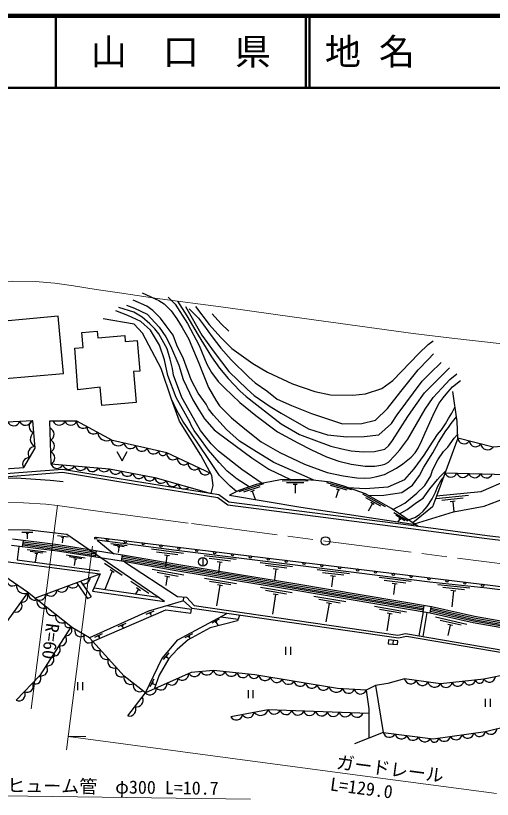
# Model space of a CAD drawing. Units: millimetres at full size, sheet at 1:1000; details may follow other scales. Extents: x 40000 to 680000, y 20000 to 380000.
# Drawn here: x 327440 to 393629, y 271167 to 380000 of the extents above; entities that cross this region are included whole.
import ezdxf
from ezdxf.enums import TextEntityAlignment as Align

# ---------------------------------------------------------------- set-up
doc = ezdxf.new("R2010")
doc.units = ezdxf.units.MM
doc.header["$LTSCALE"] = 1000
doc.linetypes.add('CHAIN', pattern=[18.5, 12, -1.5, 3.5, -1.5])
for name, color, linetype, lineweight in [('M-BGD', 7, 'Continuous', 25), ('M-BMK', 2, 'CHAIN', 13), ('M-BMK-SRVR', 3, 'Continuous', 25), ('M-STR-HTXT', 7, 'Continuous', 13), ('M-TTL', 2, 'Continuous', 140), ('M-TTL-LINE', 7, 'Continuous', 50)]:
    doc.layers.add(name, color=color, linetype=linetype, lineweight=lineweight)
doc.layers.add('M-TTL-TXT', color=7, linetype='Continuous')
doc.styles.add('ＭＳ ゴシック', font='')
doc.styles.get('ＭＳ ゴシック').set_extended_font_data('MS Gothic')

msp = doc.modelspace()

# ---------------------------------------------------------------- linework, layer by layer
at = {"layer": 'M-BGD'}
for p, q in [((361849, 315001), (358437, 313853)), ((361357, 314582), (359083, 313817)), ((368056, 315384), (364456, 315350)), ((367458, 315138), (365059, 315116)), ((366541, 314890), (365981, 314884)), ((366261, 314887), (366272, 313687)), ((374110, 314150), (370647, 315132)), ((373468, 314083), (371159, 314737)), ((360562, 314062), (360031, 313883)), ((360297, 313972), (360679, 312835)), ((372248, 314179), (371920, 313025)), ((372517, 314103), (371978, 314256)), ((378787, 311788), (375642, 313539)), ((378146, 311870), (376049, 313038)), ((377226, 312108), (376736, 312381)), ((390312, 313343), (385832, 312917)), ((389593, 312973), (386607, 312689)), ((388477, 312566), (387780, 312500)), ((388129, 312533), (388266, 311084)), ((376981, 312244), (376397, 311196)), ((381895, 309781), (379965, 310938)), ((381496, 309846), (380209, 310617)), ((380926, 310012), (380625, 310192)), ((380776, 310102), (380527, 309688)), ((329806, 308225), (328306, 308235)), ((329230, 308079), (328880, 308081)), ((329055, 308080), (329051, 307330)), ((328464, 307112), (328353, 306229)), ((334733, 307583), (333243, 307761)), ((334144, 307502), (333796, 307544)), ((333970, 307523), (333881, 306778)), ((327877, 306289), (327629, 304435)), ((342905, 306353), (340675, 306651)), ((342514, 306254), (341027, 306453)), ((341924, 306182), (341577, 306228)), ((341750, 306205), (341651, 305462)), ((350758, 305303), (346298, 305900)), ((331694, 305470), (329016, 305810)), ((331225, 305348), (329440, 305574)), ((330518, 305256), (330102, 305309)), ((330310, 305283), (330160, 304096)), ((337102, 304667), (334435, 305085)), ((336630, 304559), (334851, 304838)), ((338635, 305664), (338497, 304785)), ((342226, 305101), (342088, 304222)), ((349975, 305105), (347002, 305503)), ((348796, 304960), (348102, 305053)), ((348449, 305007), (348250, 303520)), ((353417, 304744), (353417, 303544)), ((358072, 304451), (353603, 304981)), ((327629, 304435), (339021, 302911)), ((335920, 304488), (335505, 304553)), ((335713, 304521), (335573, 303631)), ((342248, 302245), (339773, 303941)), ((357291, 304241), (354312, 304595)), ((356114, 304079), (355419, 304162)), ((355767, 304120), (355590, 302631)), ((365869, 303461), (361404, 304026)), ((340841, 302846), (339806, 300322)), ((341130, 302648), (340552, 303044)), ((350813, 302298), (346380, 303072)), ((350023, 302132), (347068, 302647)), ((365087, 303258), (362111, 303634)), ((363908, 303104), (363214, 303192)), ((363561, 303148), (363373, 301660)), ((373789, 302487), (369322, 303033)), ((373008, 302280), (370030, 302644)), ((330102, 299111), (339178, 302498)), ((336427, 301471), (337941, 299268)), ((348839, 302034), (348149, 302154)), ((348494, 302094), (348279, 300860)), ((358119, 301117), (353678, 301843)), ((371830, 302122), (371135, 302207)), ((371483, 302164), (371301, 300676)), ((382381, 301405), (377916, 301969)), ((381599, 301201), (378623, 301578)), ((335881, 301268), (337396, 299065)), ((338325, 300538), (347222, 299243)), ((345910, 299735), (343435, 301431)), ((344792, 300138), (344214, 300534)), ((357330, 300942), (354370, 301426)), ((355802, 300888), (355336, 298043)), ((356147, 300831), (355456, 300944)), ((365857, 299841), (361417, 300573)), ((380420, 301048), (379726, 301136)), ((380073, 301092), (379885, 299604)), ((390524, 300482), (386050, 300962)), ((389747, 300264), (386764, 300584)), ((344503, 300336), (344068, 299702)), ((365068, 299667), (362108, 300155)), ((363539, 299615), (363093, 296904)), ((363885, 299558), (363194, 299672)), ((373270, 298596), (368832, 299342)), ((388571, 300088), (387875, 300163)), ((388223, 300125), (387986, 297913)), ((337396, 299065), (337941, 299268)), ((372480, 298425), (369522, 298922)), ((370951, 298377), (370521, 295814)), ((371297, 298319), (370606, 298435)), ((346643, 297315), (345534, 296858)), ((381690, 297182), (377252, 297927)), ((380901, 297010), (377942, 297507)), ((384012, 297198), (383444, 293879)), ((384012, 297198), (384160, 298075)), ((384999, 297032), (385146, 297909)), ((346263, 297029), (346005, 296922)), ((346134, 296976), (346287, 296605)), ((355720, 296185), (354664, 295616)), ((355950, 296527), (358335, 296194)), ((379372, 296963), (378971, 294574)), ((379717, 296905), (379027, 297021)), ((384548, 297108), (383979, 293787)), ((390105, 295466), (385716, 296459)), ((342737, 295600), (341642, 295109)), ((342367, 295302), (342111, 295188)), ((342239, 295245), (342380, 294930)), ((355372, 295861), (355126, 295729)), ((355249, 295795), (355541, 295254)), ((389307, 295339), (386381, 296001)), ((388119, 295300), (387436, 295454)), ((387778, 295377), (387447, 293914)), ((339463, 294131), (338368, 293639)), ((351976, 294167), (350920, 293598)), ((339093, 293833), (338837, 293718)), ((338965, 293776), (339082, 293515)), ((351628, 293843), (351381, 293710)), ((351505, 293777), (351680, 293452)), ((379862, 293252), (379813, 292719)), ((364915, 292358), (364915, 291240)), ((365581, 292358), (365581, 291240)), ((348695, 291491), (347921, 290574)), ((348490, 291062), (348309, 290848)), ((348399, 290955), (348687, 290713)), ((336041, 287433), (336041, 286315)), ((336707, 287433), (336707, 286315)), ((346607, 287852), (346085, 286772)), ((346515, 287386), (346393, 287134)), ((346454, 287260), (346879, 287054)), ((359706, 286314), (359706, 285196)), ((360373, 286314), (360373, 285196)), ((392650, 285118), (392650, 284001)), ((393317, 285118), (393317, 284001)), ((378493, 280452), (374479, 278868))]:
    msp.add_line(p, q, dxfattribs=at)
for points in [[(345000, 341499), (347307, 340466), (348081, 339963), (349016, 339014), (349812, 337881), (350573, 336689), (351479, 335096), (351751, 334370), (352875, 331740), (353465, 330201), (354217, 328343), (355234, 326596), (355742, 325829), (357415, 324164), (359280, 322623), (361537, 320838), (364124, 319349), (367561, 317712), (370708, 316548), (372935, 316090), (374809, 315802), (375884, 315758), (376695, 315795), (377587, 316009), (378678, 316289), (380337, 317137), (381201, 317741), (382336, 318706), (382925, 319290), (383308, 319945), (383847, 321007), (384297, 322077), (385189, 324023), (385631, 325026), (386251, 326177), (386788, 326942), (387467, 327711), (388108, 328439), (389198, 329337)], [(348604, 340903), (349571, 339946), (351298, 337244), (352908, 334181), (353966, 331616), (354621, 330447), (355560, 329192), (356451, 328325), (358551, 326288), (360810, 324468), (363808, 322197), (366617, 320666), (368514, 319701), (370595, 318755), (372330, 318109), (374033, 317716), (375957, 317432), (377316, 317432), (378153, 317578), (378690, 317712), (379205, 318006), (380090, 318914), (380793, 319688), (381878, 321188), (384286, 325334), (385426, 326981), (386597, 328261), (387735, 329461), (388716, 330251)], [(342816, 339779), (343950, 339385), (345690, 338532), (347365, 336727), (348270, 335412), (348943, 334133), (350078, 331465), (350685, 329480), (352033, 326666), (352723, 325484), (353659, 324007), (355006, 322498), (355620, 322012), (360249, 318578), (362571, 316998), (365605, 315569)], [(368831, 315480), (367521, 316079), (366749, 316399), (363309, 317962), (360497, 319660), (358520, 320921), (356709, 322548), (354914, 324498), (354215, 325404), (353874, 326036), (352791, 327580), (351807, 329431), (350723, 332350), (349805, 334237), (349288, 335635), (348355, 336917), (347572, 337982), (346506, 339064), (345639, 339663), (343740, 340495)], [(349889, 340350), (351208, 338308), (352782, 335643), (354648, 332605), (355742, 331043), (356953, 329588), (358570, 327901), (359437, 327121), (364320, 323324), (366873, 321837), (371200, 320205), (372734, 319846), (374049, 319564), (375677, 319423), (377290, 319452), (378687, 319799), (379266, 320300), (379783, 321004), (381881, 324317), (382947, 325852), (384191, 327600), (387199, 330644), (387672, 331082)], [(351010, 339600), (353284, 335607), (354990, 333255), (357018, 330582), (359590, 328118), (360574, 327257), (362760, 325720), (364292, 324809), (368116, 322615), (370754, 321809), (373422, 321499), (375842, 321561), (377859, 321778), (379628, 323358), (380403, 324567), (383881, 329223), (384984, 330341), (386523, 331847)], [(352430, 339595), (354298, 337099), (355916, 335305), (357462, 333785), (360357, 331700), (362396, 330505), (365891, 328864), (368982, 327807), (371167, 327358), (374246, 327306), (376015, 327482), (378277, 328241), (379822, 329321), (383420, 333091), (384705, 334344), (385424, 334843)], [(359875, 314556), (358214, 315653), (356826, 316762), (355683, 317953), (354212, 319638), (352855, 321501), (352235, 322399), (351810, 323116), (351647, 323508), (349734, 326992), (348571, 330006), (348113, 332194), (347394, 334218), (346184, 336308), (344829, 337535), (343028, 338353), (341342, 338991)], [(361670, 315048), (358852, 316958), (355601, 319534), (354581, 320556), (353793, 321508), (353103, 322377), (352545, 323361), (350505, 326992), (349355, 330088), (349207, 330992), (348911, 332305), (348484, 333748), (347333, 335825), (346741, 336498), (346084, 337187), (344984, 338122), (343867, 338827), (341765, 339450)], [(351547, 339278), (352819, 337967), (353518, 337067), (354722, 335399), (355925, 333815), (357364, 332189), (359813, 329775), (360676, 329026), (362325, 327918), (363753, 326747), (365744, 325860), (368500, 324728), (372811, 323311), (375515, 323372), (377419, 323840), (379066, 325465), (380919, 327797), (383323, 330826), (384723, 332232), (385482, 333021)], [(354738, 338589), (355926, 337229), (357032, 336177)], [(354595, 313624), (354849, 314735), (354693, 316154), (353151, 318946), (350186, 323681), (349086, 326720), (347620, 331017), (345054, 335925), (343893, 337153), (339579, 337898)], [(417367, 315226), (407902, 321184), (393732, 320070), (388827, 321340), (388758, 323643), (388156, 327809)], [(358125, 313920), (357207, 314673), (355745, 316145), (354428, 318076), (352634, 320789), (350655, 323675), (349815, 325145), (349086, 326720)], [(373619, 314456), (375983, 314330), (379162, 314566), (381475, 315580), (382788, 317078), (384183, 318986), (384926, 320137), (386025, 321847), (386591, 322498), (387105, 323320), (387534, 324040), (387997, 324794), (388457, 325726)], [(354559, 316397), (348411, 319282), (340897, 321005), (335928, 323695), (332140, 323695), (332312, 317772), (340462, 317060), (346773, 315877), (354595, 313624)], [(376420, 313344), (378553, 313409), (381062, 313794), (382545, 314799), (383534, 316128), (384097, 317286), (385387, 319278), (386172, 320711), (387177, 322323), (387537, 322811), (387913, 323342), (388668, 324267)], [(379824, 311423), (381467, 312315), (383148, 313690), (384252, 314759), (385085, 316086), (385306, 316866), (386053, 318310), (386852, 319466), (387429, 320059), (388313, 321317), (388812, 321827)], [(388827, 321340), (385866, 313292), (385327, 311810), (382596, 309556)], [(341509, 319463), (342225, 318168), (342940, 319463)], [(416604, 304938), (392904, 307780), (382363, 309188), (357058, 312453), (355665, 313454), (344078, 315304), (333940, 316995), (323554, 316184), (313707, 315631), (301678, 316420)], [(380750, 310800), (381809, 311413), (383122, 312378), (384012, 313004), (384970, 314276), (385580, 315056), (386012, 315605), (386376, 316011), (387156, 316798)], [(387053, 316518), (395644, 316299), (403794, 317044), (407897, 315742), (412915, 313353), (416822, 308367)], [(276087, 292309), (276674, 292911), (277749, 293259), (280019, 295811), (282403, 298302), (284759, 300416), (287299, 302529), (289733, 304265), (292700, 306166), (295784, 307865), (297975, 309008), (300776, 310316), (304315, 311672), (308446, 312923), (311568, 313834), (314487, 314513), (316948, 315017), (319566, 315317), (322871, 315705), (327498, 315802), (332219, 315492), (334015, 315305)], [(416540, 304511), (392848, 307343), (382306, 308751), (356892, 312031), (355493, 313035), (344007, 314870), (333920, 316552), (323583, 315745), (313705, 315190), (301649, 315980)], [(381943, 309996), (382885, 310300), (383528, 310721), (384037, 311181), (384594, 311850), (385254, 312907), (385755, 313821), (386049, 314671), (386487, 315395), (386803, 315837)], [(417193, 305328), (416716, 307040), (415718, 308514), (412482, 311511), (410269, 311792), (407118, 314876), (403408, 315656), (401955, 314616), (395872, 315547), (392011, 313878), (385866, 313292)], [(383336, 309058), (379606, 311571), (376000, 313578), (373030, 314673), (371170, 315200), (369125, 315464), (367012, 315582), (364198, 315556), (360844, 314883), (358417, 314065), (357124, 313420), (367035, 311729), (382943, 309323)], [(382809, 309413), (388225, 311076), (392510, 311893), (396384, 313341), (400883, 312610), (400532, 310453), (413076, 308657), (412638, 305735), (395189, 307989), (396160, 313257)], [(322125, 304692), (339178, 302498), (338120, 300066), (348107, 298637), (334525, 307946), (329368, 308564), (322582, 308608), (317348, 307148), (304342, 300109), (292437, 294539)], [(426980, 284085), (425196, 285875), (422016, 288626), (419328, 290303), (415846, 291743), (412666, 292776), (391153, 296551), (385170, 297905), (366206, 301091), (358530, 302357), (349827, 303780), (342542, 305051), (333359, 306491), (326976, 307300)], [(338577, 307592), (411588, 298688), (415753, 297950), (419816, 296700), (423080, 295461), (426490, 293807), (429416, 292131), (432825, 289690), (438776, 285396), (441514, 283560), (444208, 281835), (447533, 280087), (449764, 279051), (452458, 277867), (456844, 276242), (461339, 275296)], [(408496, 298555), (392855, 300499), (384944, 301349), (374788, 302633), (367380, 303538), (357671, 304767), (349760, 305705), (338734, 307179), (341089, 305279)], [(426365, 283442), (424589, 285224), (421487, 287908), (418920, 289509), (415538, 290908), (412450, 291911), (390978, 295679), (384999, 297032), (366060, 300214), (358386, 301479), (349678, 302903), (342396, 304174), (333234, 305611), (326864, 306418)], [(338531, 305005), (333265, 305831), (328380, 306450)], [(338566, 305225), (333296, 306051), (328408, 306670)], [(338600, 305444), (333327, 306271), (328436, 306891)], [(384123, 297855), (366169, 300872), (358494, 302137), (349789, 303561), (342505, 304832), (342191, 304881)], [(337674, 293594), (335318, 295006), (329078, 299917), (322125, 304692)], [(384049, 297417), (366096, 300433), (358422, 301698), (349715, 303122), (342432, 304393), (342122, 304442)], [(384086, 297636), (366133, 300653), (358458, 301918), (349752, 303342), (342469, 304612), (342157, 304661)], [(342531, 304150), (349895, 299325), (351152, 299236), (352248, 298094), (380508, 293946), (381589, 294196), (404025, 290357), (404368, 288630), (405779, 288051), (407144, 292842)], [(293947, 293390), (293488, 290529), (293682, 284672), (295248, 281613), (298315, 281613), (307868, 283104), (316392, 286084), (317196, 286754), (321370, 289885), (323337, 291881), (329141, 299867)], [(350733, 298712), (345889, 297281), (337674, 293594)], [(412702, 284407), (403851, 288311), (403400, 290086), (381688, 293802), (380614, 293537), (351926, 297660), (350733, 298712), (350772, 299263)], [(338121, 293103), (348310, 297473), (351775, 297018), (351861, 297518), (348393, 298021)], [(406881, 293114), (391022, 295897), (385041, 297250), (385035, 297251)], [(406920, 293333), (391066, 296115), (385084, 297468), (385072, 297470)], [(406958, 293552), (391110, 296333), (385127, 297687), (385109, 297690)], [(342998, 282782), (345474, 285948), (347757, 290679), (349977, 293308), (356762, 296965)], [(358524, 296712), (358241, 295938), (354430, 294972), (351395, 293295), (349877, 291983), (348699, 290735), (347381, 288427), (346673, 286489)], [(335134, 295150), (330811, 288341), (327526, 284920)], [(403400, 290086), (392452, 287860), (386415, 287192), (381439, 287900), (379132, 287258), (377393, 286964), (376108, 286309), (372129, 286577), (360628, 288477), (354896, 289078), (351792, 288798), (345474, 285948), (342514, 288277), (337674, 293594)], [(376108, 286309), (376463, 283737), (376486, 279660)], [(377393, 286964), (378493, 280452), (385400, 279570), (392696, 280592), (411116, 285106)], [(376467, 283071), (362502, 283605), (357339, 282604)]]:
    msp.add_lwpolyline(points, dxfattribs=at)
for points in [[(321128, 329176), (334069, 330325), (333351, 338259), (321385, 337175), (321559, 332845), (320031, 332783), (320120, 330588), (321119, 330628)], [(336090, 328024), (335636, 333808), (336796, 333899), (336612, 336019), (338748, 336204), (338831, 335244), (342575, 335568), (342645, 334756), (344298, 334900), (344667, 330644), (343818, 330570), (344191, 326270), (339398, 325854), (339178, 328386)], [(319837, 316662), (328559, 317254), (330152, 319955), (329818, 323752), (319781, 323234)], [(379173, 292778), (380454, 292660), (380503, 293194), (379222, 293311)]]:
    msp.add_lwpolyline(points, close=True, dxfattribs=at)
for centre, radius in [((338559, 307443), 150), ((340177, 307246), 150), ((342659, 306943), 150), ((345140, 306641), 150), ((347622, 306338), 150), ((350103, 306035), 150), ((352585, 305733), 150), ((353417, 304144), 600), ((355067, 305430), 150), ((357548, 305127), 150), ((360030, 304825), 150), ((362512, 304522), 150), ((364993, 304220), 150), ((367475, 303917), 150), ((369956, 303614), 150), ((372438, 303312), 150), ((374920, 303009), 150), ((377401, 302706), 150), ((379883, 302404), 150), ((382364, 302101), 150), ((384846, 301799), 150), ((387328, 301496), 150), ((389809, 301193), 150), ((392291, 300891), 150)]:
    msp.add_circle(centre, radius, dxfattribs=at)
for centre, radius, start, end in [((327156, 323914), 875, 202.95421, 342.95421), ((328798, 323999), 875, 202.95421, 342.95421), ((330188, 322959), 875, 115.02159, 255.02159), ((333461, 323995), 875, 200, 340), ((335105, 323995), 875, 200, 340), ((336793, 323567), 875, 171.56932, 311.56932), ((331893, 321872), 875, 291.66852, 71.66852), ((338239, 322784), 875, 171.56932, 311.56932), ((330581, 321183), 1118, 123.6195, 246.42368), ((331941, 320229), 875, 291.66852, 71.66852), ((340042, 322192), 1223, 182.9222, 300.21645), ((341690, 321299), 1046, 189.02232, 320.77137), ((389698, 321423), 875, 185.48916, 325.48916), ((330153, 319177), 982, 91.10799, 215.67979), ((343368, 320745), 875, 187.08742, 327.08742), ((344971, 320378), 875, 187.08742, 327.08742), ((391290, 321011), 875, 185.48916, 325.48916), ((392971, 320675), 973, 189.43811, 321.54022), ((331989, 318585), 875, 291.66852, 71.66852), ((346574, 320010), 875, 187.08742, 327.08742), ((347871, 319457), 568, 172.1489, 342.02594), ((349283, 319204), 875, 174.8597, 314.8597), ((329256, 317753), 857, 83.32063, 215.6271), ((350771, 318505), 875, 174.8597, 314.8597), ((352260, 317807), 875, 174.8597, 314.8597), ((333179, 318006), 875, 194.93376, 334.93376), ((334817, 317861), 875, 194.93376, 334.93376), ((336455, 317716), 875, 194.93376, 334.93376), ((338094, 317570), 875, 194.93376, 334.93376), ((339713, 317574), 908, 204.34489, 325.52263), ((341325, 317203), 875, 189.3811, 329.3811), ((342941, 316900), 875, 189.3811, 329.3811), ((353749, 317108), 875, 174.8597, 314.8597), ((344558, 316597), 875, 189.3811, 329.3811), ((346062, 316121), 752, 177.75297, 341.00923), ((347646, 315937), 875, 183.93631, 323.93631), ((387883, 316796), 875, 198.54175, 338.54175), ((389527, 316754), 875, 198.54175, 338.54175), ((391170, 316712), 875, 198.54175, 338.54175), ((392814, 316670), 875, 198.54175, 338.54175), ((349227, 315482), 875, 183.93631, 323.93631), ((350867, 315236), 971, 196.08981, 311.78281), ((327037, 301677), 875, 165.48432, 305.48432), ((336930, 301979), 875, 251.09396, 0.46447), ((328634, 300836), 1097, 173.25214, 297.26559), ((333849, 300829), 875, 220.46447, 0.46447), ((335390, 301404), 875, 220.46447, 326.54065), ((328294, 299370), 847, 261.64875, 26.33396), ((330193, 299874), 1052, 180.36301, 283.2293), ((330767, 299679), 875, 220.46447, 0.46447), ((332308, 300254), 875, 220.46447, 0.46447), ((327446, 298043), 875, 253.99136, 33.99136), ((331265, 298577), 875, 161.79616, 301.79616), ((332557, 297560), 875, 161.79616, 301.79616), ((333849, 296542), 875, 161.79616, 301.79616), ((334776, 295543), 531, 151.22247, 312.36986), ((334428, 294717), 828, 263.65036, 31.52852), ((333643, 293360), 875, 257.58944, 37.58944), ((336436, 294550), 804, 162.24165, 315.89255), ((337613, 293604), 714, 147.29278, 315.34871), ((338896, 292696), 875, 152.3133, 292.3133), ((332762, 291972), 875, 257.58944, 37.58944), ((340003, 291480), 875, 152.3133, 292.3133), ((331880, 290584), 875, 257.58944, 37.58944), ((341110, 290264), 875, 152.3133, 292.3133), ((330999, 289195), 875, 257.58944, 37.58944), ((342092, 288969), 811, 143.21966, 301.40695), ((350598, 288587), 875, 224.27398, 4.27398), ((352253, 289162), 933, 213.0709, 345.04101), ((353989, 289398), 962, 209.73143, 340.60214), ((355745, 289290), 875, 194.01264, 334.01264), ((357381, 289119), 875, 194.01264, 334.01264), ((359016, 288947), 875, 194.01264, 334.01264), ((360536, 288705), 747, 190.94457, 334.26108), ((330193, 287926), 744, 238.44488, 33.86708), ((343346, 288004), 875, 161.79967, 301.79967), ((349099, 287911), 875, 224.27398, 4.27398), ((362069, 288542), 875, 190.61659, 330.61659), ((363692, 288274), 875, 190.61659, 330.61659), ((365314, 288006), 875, 190.61659, 330.61659), ((366937, 287738), 875, 190.61659, 330.61659), ((382295, 288080), 875, 191.89984, 331.89984), ((383923, 287849), 875, 191.89984, 331.89984), ((385607, 287676), 943, 194.73725, 329.06243), ((387200, 287580), 875, 206.31995, 346.31995), ((388834, 287761), 875, 206.31995, 346.31995), ((390469, 287942), 875, 206.31995, 346.31995), ((391880, 287850), 572, 191.65715, 0.98276), ((393198, 288317), 875, 211.49137, 351.49137), ((329019, 286907), 875, 246.15598, 26.15598), ((344638, 286987), 875, 161.79967, 301.79967), ((346100, 286559), 875, 224.27398, 4.27398), ((347600, 287235), 875, 224.27398, 4.27398), ((368559, 287470), 875, 190.61659, 330.61659), ((370182, 287202), 875, 190.61659, 330.61659), ((371940, 287072), 1040, 196.75242, 328.56186), ((373667, 286773), 875, 196.16078, 336.16078), ((375308, 286663), 875, 196.16078, 336.16078), ((327879, 285721), 875, 246.15598, 26.15598), ((344282, 284909), 875, 251.97955, 31.97955), ((343269, 283614), 875, 251.97955, 31.97955), ((359704, 283367), 875, 210.97599, 350.97599), ((361434, 283939), 1120, 219.34027, 342.61172), ((363335, 283873), 875, 197.80905, 337.80905), ((364979, 283810), 875, 197.80905, 337.80905), ((366622, 283747), 875, 197.80905, 337.80905), ((368265, 283684), 875, 197.80905, 337.80905), ((369909, 283621), 875, 197.80905, 337.80905), ((371552, 283558), 875, 197.80905, 337.80905), ((373195, 283495), 875, 197.80905, 337.80905), ((374839, 283432), 875, 197.80905, 337.80905), ((358090, 283054), 875, 210.97599, 350.97599), ((393423, 281079), 875, 213.77087, 353.77087), ((379347, 280645), 875, 192.72146, 332.72146), ((380978, 280437), 875, 192.72146, 332.72146), ((382609, 280228), 875, 192.72146, 332.72146), ((384241, 280020), 875, 192.72146, 332.72146), ((386955, 280090), 875, 207.97356, 347.97356), ((388583, 280318), 875, 207.97356, 347.97356), ((390212, 280546), 875, 207.97356, 347.97356), ((391840, 280774), 875, 207.97356, 347.97356), ((385599, 279669), 583, 184.97706, 0.99947)]:
    msp.add_arc(centre, radius, start, end, dxfattribs=at)
at = {"layer": 'M-BMK'}
msp.add_lwpolyline([(279196, 289902), (281738, 292973), (285876, 297008), (289793, 300235), (293137, 302596), (295763, 304254), (298712, 305765), (302115, 307380), (304844, 308495), (309184, 309960), (312897, 310914), (316389, 311560), (320531, 312108), (324935, 312397), (328523, 312339), (331649, 312158), (333248, 311960), (339482, 311114), (351845, 309451), (370451, 307042), (396603, 303649)], dxfattribs=at)
at = {"layer": 'M-BMK-SRVR'}
msp.add_circle((370451, 307042), 600, dxfattribs=at)
at = {"layer": 'M-STR-HTXT'}
for p, q in [((333248, 311960), (329609, 283713)), ((338098, 306342), (334487, 278061)), ((334720, 279888), (337175, 279905))]:
    msp.add_line(p, q, dxfattribs=at)
for points in [[(317666, 342345), (320023, 342642), (323495, 343039), (327052, 343125), (330137, 343082), (332895, 342832), (335489, 342489), (338625, 341974), (341878, 341505), (346748, 340761), (356622, 339471), (366173, 338124), (382615, 335854), (388015, 335217), (403239, 333506)], [(292538, 295446), (325700, 271663), (360052, 271167)], [(394187, 271981), (384400, 273269), (373498, 274705), (357942, 276788), (334720, 279888)]]:
    msp.add_lwpolyline(points, dxfattribs=at)
at = {"layer": 'M-TTL'}
msp.add_line((680000, 380000), (40000, 380000), dxfattribs=at)
at = {"layer": 'M-TTL-LINE'}
for p, q in [((333000, 380000), (333000, 370000)), ((367750, 380000), (367750, 370000)), ((368250, 380000), (368250, 370000)), ((40000, 370000), (680000, 370000))]:
    msp.add_line(p, q, dxfattribs=at)

# ---------------------------------------------------------------- texts
at = {"layer": 'M-STR-HTXT', "style": 'ＭＳ ゴシック'}
for s, rotation, p in [('R=60', 262.658, (331162, 295771)), ('ガードレール', 352.494, (371809, 274927)), ('ヒューム管\u3000φ300 L=10.7', 359.174, (326245, 271655)), ('L=129.0', 352.494, (370947, 271861))]:
    msp.add_text(s, height=1833, rotation=rotation, dxfattribs=at).set_placement(p, align=Align.BOTTOM_LEFT)
at = {"layer": 'M-TTL-TXT', "style": 'ＭＳ ゴシック'}
msp.add_text('山\u3000口\u3000県', height=3666, dxfattribs=at).set_placement((350375, 375000), align=Align.MIDDLE_CENTER)
msp.add_text('地 名', height=3666, dxfattribs=at).set_placement((370380, 375000), align=Align.MIDDLE_LEFT)

doc.saveas('drawing.dxf')
